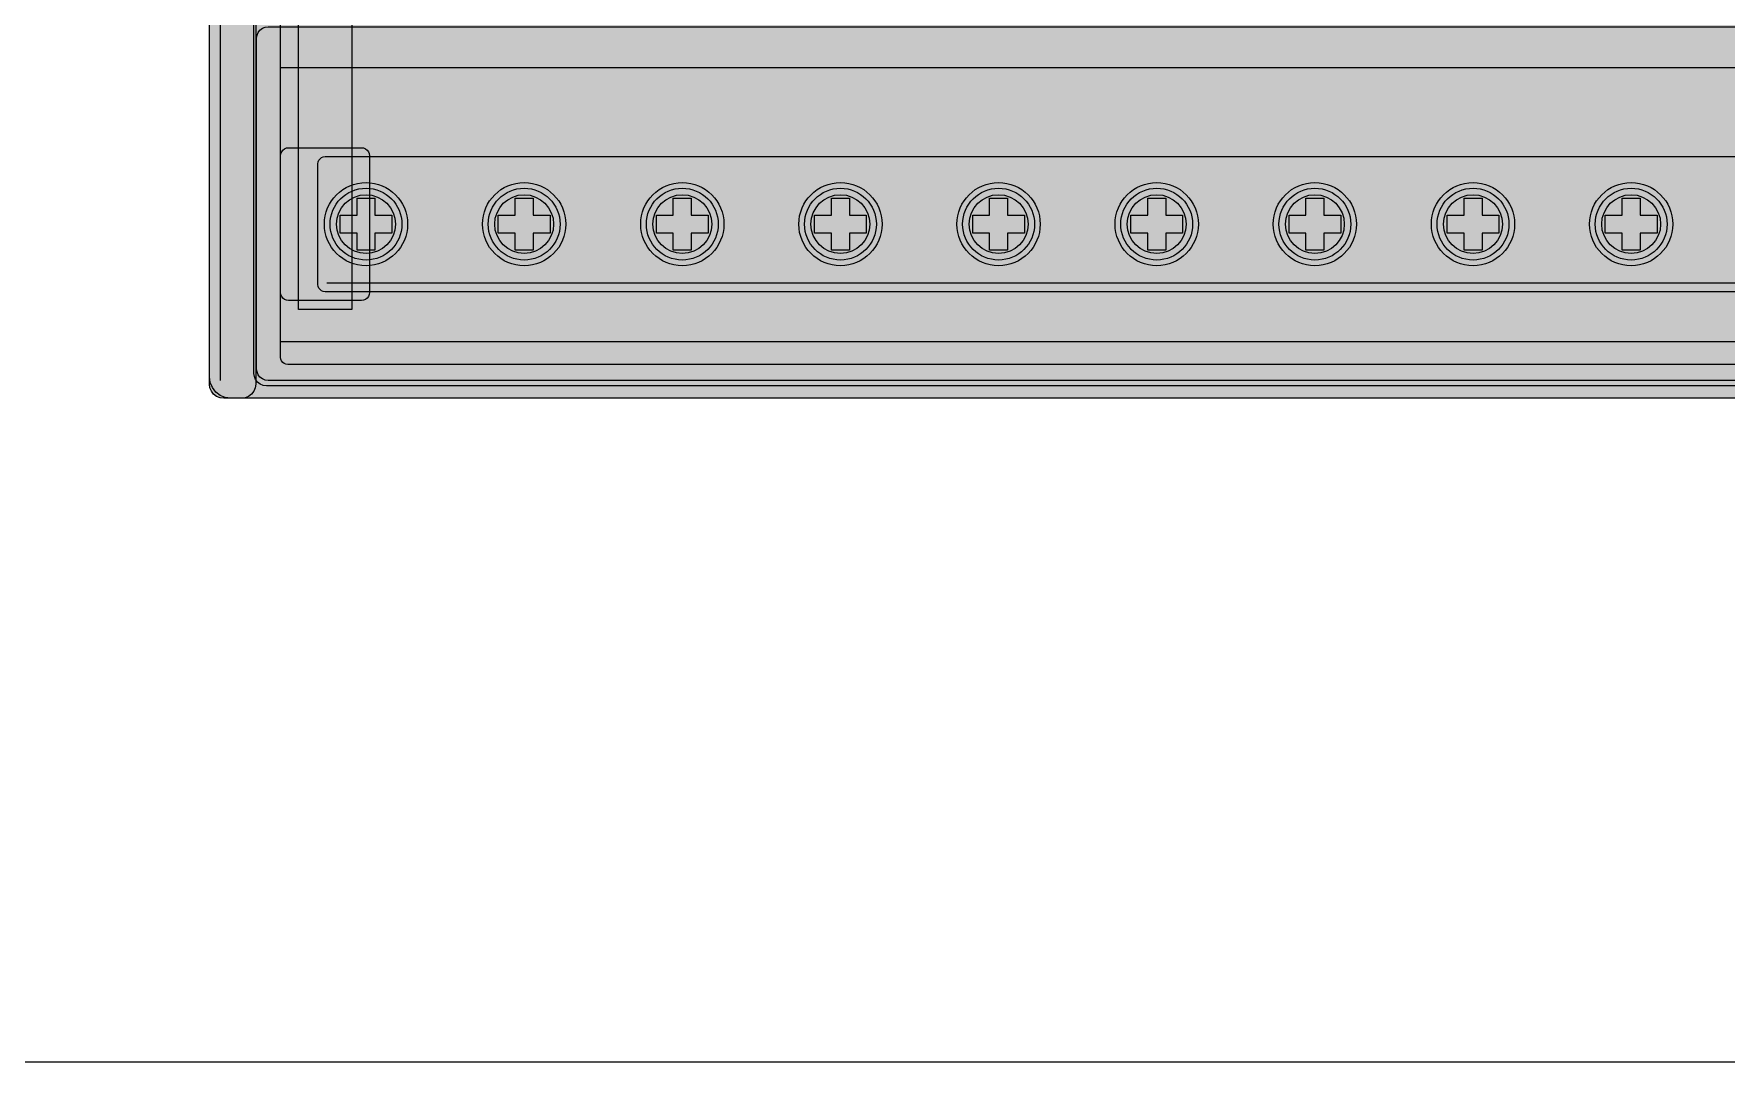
# Model space of a CAD drawing. Header units: millimetres. Extents: x 2517 to 4319, y 573 to 1664.
# Drawn here: x 2688.3 to 2783.4, y 573.4 to 631.2 of the extents above; entities that cross this region are included whole.
import ezdxf

# ---------------------------------------------------------------- set-up
doc = ezdxf.new("R2010")
doc.units = ezdxf.units.MM
for name, color, linetype, lineweight in [('EKF_DETAILS', 7, 'Continuous', 5), ('EKF_FILL', 7, 'Continuous', 5), ('EKF_OUTLINE', 7, 'Continuous', 13), ('EKF_TERMINALS', 7, 'Continuous', 5)]:
    doc.layers.add(name, color=color, linetype=linetype, lineweight=lineweight)

# ---------------------------------------------------------------- blocks, each defined once
blk = doc.blocks.new('EKF_CM_4x11')
at = {"layer": 'EKF_FILL', "true_color": 0xe3e8e5}
blk.add_hatch(color=254, dxfattribs=at).paths.add_polyline_path([(105.3, 88.1), (105.611, 88.059), (105.9, 87.939), (106.149, 87.749), (106.339, 87.5), (106.459, 87.211), (106.5, 86.9), (106.5, 1.2), (106.459, 0.889), (106.339, 0.6), (106.149, 0.351), (105.9, 0.161), (105.611, 0.041), (105.3, 0), (1.2, 0), (0.889, 0.041), (0.6, 0.161), (0.351, 0.351), (0.161, 0.6), (0.041, 0.889), (0, 1.2), (0, 86.9), (0.041, 87.211), (0.161, 87.5), (0.351, 87.749), (0.6, 87.939), (0.889, 88.059), (1.2, 88.1)])
at = {"layer": 'EKF_FILL', "true_color": 0xe4e9e6}
blk.add_hatch(color=254, dxfattribs=at).paths.add_polyline_path([(1.8, 87.7), (2.007, 87.673), (2.2, 87.593), (2.366, 87.466), (2.493, 87.3), (2.573, 87.107), (2.6, 86.9), (2.6, 0.8), (2.573, 0.593), (2.493, 0.4), (2.366, 0.234), (2.2, 0.107), (2.007, 0.027), (1.8, 0), (0.8, 0), (0.593, 0.027), (0.4, 0.107), (0.234, 0.234), (0.107, 0.4), (0.027, 0.593), (0, 0.8), (0, 86.9), (0.027, 87.107), (0.107, 87.3), (0.234, 87.466), (0.4, 87.593), (0.593, 87.673), (0.8, 87.7)])
at = {"layer": 'EKF_FILL', "true_color": 0x55564e}
blk.add_hatch(color=251, dxfattribs=at).paths.add_polyline_path([(103.3, 87.7), (103.481, 87.676), (103.65, 87.606), (103.795, 87.495), (103.906, 87.35), (103.976, 87.181), (104, 87), (104, 1.4), (103.976, 1.219), (103.906, 1.05), (103.795, 0.905), (103.65, 0.794), (103.481, 0.724), (103.3, 0.7), (3.2, 0.7), (3.019, 0.724), (2.85, 0.794), (2.705, 0.905), (2.594, 1.05), (2.524, 1.219), (2.5, 1.4), (2.5, 87), (2.524, 87.181), (2.594, 87.35), (2.705, 87.495), (2.85, 87.606), (3.019, 87.676), (3.2, 87.7)])
at = {"layer": 'EKF_FILL', "true_color": 0x66665a}
blk.add_hatch(color=251, dxfattribs=at).paths.add_polyline_path([(102.1, 86.5), (102.204, 86.486), (102.3, 86.446), (102.383, 86.383), (102.446, 86.3), (102.486, 86.204), (102.5, 86.1), (102.5, 2.3), (102.486, 2.196), (102.446, 2.1), (102.383, 2.017), (102.3, 1.954), (102.204, 1.914), (102.1, 1.9), (4.4, 1.9), (4.296, 1.914), (4.2, 1.954), (4.117, 2.017), (4.054, 2.1), (4.014, 2.196), (4, 2.3), (4, 86.1), (4.014, 86.204), (4.054, 86.3), (4.117, 86.383), (4.2, 86.446), (4.296, 86.486), (4.4, 86.5)])
at = {"layer": 'EKF_FILL', "true_color": 0x7d7d6d}
blk.add_hatch(color=8, dxfattribs=at).paths.add_polyline_path([(5, 83.7), (8, 83.7), (8, 5), (5, 5)])
at = {"layer": 'EKF_FILL', "true_color": 0x8b8e81}
blk.add_hatch(color=252, dxfattribs=at).paths.add_polyline_path([(3.3, 20.1), (103.2, 20.1), (103.2, 18.9), (3.3, 18.9)])
at = {"layer": 'EKF_FILL', "true_color": 0x56594c}
blk.add_hatch(color=251, dxfattribs=at).paths.add_polyline_path([(8.55, 14.096), (8.666, 14.08), (8.775, 14.035), (8.868, 13.964), (8.94, 13.871), (8.985, 13.762), (9, 13.646), (9, 5.946), (8.985, 5.829), (8.94, 5.721), (8.868, 5.627), (8.775, 5.556), (8.666, 5.511), (8.55, 5.496), (4.45, 5.496), (4.334, 5.511), (4.225, 5.556), (4.132, 5.627), (4.06, 5.721), (4.015, 5.829), (4, 5.946), (4, 13.646), (4.015, 13.762), (4.06, 13.871), (4.132, 13.964), (4.225, 14.035), (4.334, 14.08), (4.45, 14.096)])
at = {"layer": 'EKF_FILL', "true_color": 0x8b805d}
blk.add_hatch(color=45, dxfattribs=at).paths.add_polyline_path([(100, 13.596), (100.104, 13.582), (100.2, 13.542), (100.283, 13.478), (100.346, 13.396), (100.386, 13.299), (100.4, 13.196), (100.4, 6.396), (100.386, 6.292), (100.346, 6.196), (100.283, 6.113), (100.2, 6.049), (100.104, 6.009), (100, 5.996), (6.5, 5.996), (6.396, 6.009), (6.3, 6.049), (6.217, 6.113), (6.154, 6.196), (6.114, 6.292), (6.1, 6.396), (6.1, 13.196), (6.114, 13.299), (6.154, 13.396), (6.217, 13.478), (6.3, 13.542), (6.396, 13.582), (6.5, 13.596)])
at = {"layer": 'EKF_FILL', "true_color": 0x625f4e}
for points in [[(11.14, 9.796), (11.12, 9.49), (11.06, 9.19), (10.962, 8.9), (10.826, 8.626), (10.656, 8.371), (10.455, 8.141), (10.225, 7.939), (9.97, 7.769), (9.695, 7.634), (9.406, 7.535), (9.105, 7.476), (8.8, 7.456), (8.495, 7.476), (8.194, 7.535), (7.905, 7.634), (7.63, 7.769), (7.375, 7.939), (7.145, 8.141), (6.944, 8.371), (6.774, 8.626), (6.638, 8.9), (6.54, 9.19), (6.48, 9.49), (6.46, 9.796), (6.48, 10.101), (6.54, 10.401), (6.638, 10.691), (6.774, 10.966), (6.944, 11.22), (7.145, 11.45), (7.375, 11.652), (7.63, 11.822), (7.905, 11.957), (8.194, 12.056), (8.495, 12.116), (8.8, 12.136), (9.105, 12.116), (9.406, 12.056), (9.695, 11.957), (9.97, 11.822), (10.225, 11.652), (10.455, 11.45), (10.656, 11.22), (10.826, 10.966), (10.962, 10.691), (11.06, 10.401), (11.12, 10.101)], [(20.03, 9.796), (20.01, 9.49), (19.95, 9.19), (19.852, 8.9), (19.716, 8.626), (19.546, 8.371), (19.345, 8.141), (19.115, 7.939), (18.86, 7.769), (18.585, 7.634), (18.296, 7.535), (17.995, 7.476), (17.69, 7.456), (17.385, 7.476), (17.084, 7.535), (16.795, 7.634), (16.52, 7.769), (16.265, 7.939), (16.035, 8.141), (15.834, 8.371), (15.664, 8.626), (15.528, 8.9), (15.43, 9.19), (15.37, 9.49), (15.35, 9.796), (15.37, 10.101), (15.43, 10.401), (15.528, 10.691), (15.664, 10.966), (15.834, 11.22), (16.035, 11.45), (16.265, 11.652), (16.52, 11.822), (16.795, 11.957), (17.084, 12.056), (17.385, 12.116), (17.69, 12.136), (17.995, 12.116), (18.296, 12.056), (18.585, 11.957), (18.86, 11.822), (19.115, 11.652), (19.345, 11.45), (19.546, 11.22), (19.716, 10.966), (19.852, 10.691), (19.95, 10.401), (20.01, 10.101)], [(28.92, 9.796), (28.9, 9.49), (28.84, 9.19), (28.742, 8.9), (28.606, 8.626), (28.436, 8.371), (28.235, 8.141), (28.005, 7.939), (27.75, 7.769), (27.475, 7.634), (27.186, 7.535), (26.885, 7.476), (26.58, 7.456), (26.275, 7.476), (25.974, 7.535), (25.685, 7.634), (25.41, 7.769), (25.155, 7.939), (24.925, 8.141), (24.724, 8.371), (24.554, 8.626), (24.418, 8.9), (24.32, 9.19), (24.26, 9.49), (24.24, 9.796), (24.26, 10.101), (24.32, 10.401), (24.418, 10.691), (24.554, 10.966), (24.724, 11.22), (24.925, 11.45), (25.155, 11.652), (25.41, 11.822), (25.685, 11.957), (25.974, 12.056), (26.275, 12.116), (26.58, 12.136), (26.885, 12.116), (27.186, 12.056), (27.475, 11.957), (27.75, 11.822), (28.005, 11.652), (28.235, 11.45), (28.436, 11.22), (28.606, 10.966), (28.742, 10.691), (28.84, 10.401), (28.9, 10.101)], [(37.81, 9.796), (37.79, 9.49), (37.73, 9.19), (37.632, 8.9), (37.496, 8.626), (37.326, 8.371), (37.125, 8.141), (36.895, 7.939), (36.64, 7.769), (36.365, 7.634), (36.076, 7.535), (35.775, 7.476), (35.47, 7.456), (35.165, 7.476), (34.864, 7.535), (34.575, 7.634), (34.3, 7.769), (34.045, 7.939), (33.815, 8.141), (33.614, 8.371), (33.444, 8.626), (33.308, 8.9), (33.21, 9.19), (33.15, 9.49), (33.13, 9.796), (33.15, 10.101), (33.21, 10.401), (33.308, 10.691), (33.444, 10.966), (33.614, 11.22), (33.815, 11.45), (34.045, 11.652), (34.3, 11.822), (34.575, 11.957), (34.864, 12.056), (35.165, 12.116), (35.47, 12.136), (35.775, 12.116), (36.076, 12.056), (36.365, 11.957), (36.64, 11.822), (36.895, 11.652), (37.125, 11.45), (37.326, 11.22), (37.496, 10.966), (37.632, 10.691), (37.73, 10.401), (37.79, 10.101)], [(46.7, 9.796), (46.68, 9.49), (46.62, 9.19), (46.522, 8.9), (46.386, 8.626), (46.216, 8.371), (46.015, 8.141), (45.785, 7.939), (45.53, 7.769), (45.255, 7.634), (44.966, 7.535), (44.665, 7.476), (44.36, 7.456), (44.055, 7.476), (43.754, 7.535), (43.465, 7.634), (43.19, 7.769), (42.935, 7.939), (42.705, 8.141), (42.504, 8.371), (42.334, 8.626), (42.198, 8.9), (42.1, 9.19), (42.04, 9.49), (42.02, 9.796), (42.04, 10.101), (42.1, 10.401), (42.198, 10.691), (42.334, 10.966), (42.504, 11.22), (42.705, 11.45), (42.935, 11.652), (43.19, 11.822), (43.465, 11.957), (43.754, 12.056), (44.055, 12.116), (44.36, 12.136), (44.665, 12.116), (44.966, 12.056), (45.255, 11.957), (45.53, 11.822), (45.785, 11.652), (46.015, 11.45), (46.216, 11.22), (46.386, 10.966), (46.522, 10.691), (46.62, 10.401), (46.68, 10.101)], [(55.59, 9.796), (55.57, 9.49), (55.51, 9.19), (55.412, 8.9), (55.276, 8.626), (55.106, 8.371), (54.905, 8.141), (54.675, 7.939), (54.42, 7.769), (54.145, 7.634), (53.856, 7.535), (53.555, 7.476), (53.25, 7.456), (52.945, 7.476), (52.644, 7.535), (52.355, 7.634), (52.08, 7.769), (51.825, 7.939), (51.595, 8.141), (51.394, 8.371), (51.224, 8.626), (51.088, 8.9), (50.99, 9.19), (50.93, 9.49), (50.91, 9.796), (50.93, 10.101), (50.99, 10.401), (51.088, 10.691), (51.224, 10.966), (51.394, 11.22), (51.595, 11.45), (51.825, 11.652), (52.08, 11.822), (52.355, 11.957), (52.644, 12.056), (52.945, 12.116), (53.25, 12.136), (53.555, 12.116), (53.856, 12.056), (54.145, 11.957), (54.42, 11.822), (54.675, 11.652), (54.905, 11.45), (55.106, 11.22), (55.276, 10.966), (55.412, 10.691), (55.51, 10.401), (55.57, 10.101)], [(64.48, 9.796), (64.46, 9.49), (64.4, 9.19), (64.302, 8.9), (64.166, 8.626), (63.996, 8.371), (63.795, 8.141), (63.565, 7.939), (63.31, 7.769), (63.035, 7.634), (62.746, 7.535), (62.445, 7.476), (62.14, 7.456), (61.835, 7.476), (61.534, 7.535), (61.245, 7.634), (60.97, 7.769), (60.715, 7.939), (60.485, 8.141), (60.284, 8.371), (60.114, 8.626), (59.978, 8.9), (59.88, 9.19), (59.82, 9.49), (59.8, 9.796), (59.82, 10.101), (59.88, 10.401), (59.978, 10.691), (60.114, 10.966), (60.284, 11.22), (60.485, 11.45), (60.715, 11.652), (60.97, 11.822), (61.245, 11.957), (61.534, 12.056), (61.835, 12.116), (62.14, 12.136), (62.445, 12.116), (62.746, 12.056), (63.035, 11.957), (63.31, 11.822), (63.565, 11.652), (63.795, 11.45), (63.996, 11.22), (64.166, 10.966), (64.302, 10.691), (64.4, 10.401), (64.46, 10.101)], [(73.37, 9.796), (73.35, 9.49), (73.29, 9.19), (73.192, 8.9), (73.056, 8.626), (72.886, 8.371), (72.685, 8.141), (72.455, 7.939), (72.2, 7.769), (71.925, 7.634), (71.636, 7.535), (71.335, 7.476), (71.03, 7.456), (70.725, 7.476), (70.424, 7.535), (70.135, 7.634), (69.86, 7.769), (69.605, 7.939), (69.375, 8.141), (69.174, 8.371), (69.004, 8.626), (68.868, 8.9), (68.77, 9.19), (68.71, 9.49), (68.69, 9.796), (68.71, 10.101), (68.77, 10.401), (68.868, 10.691), (69.004, 10.966), (69.174, 11.22), (69.375, 11.45), (69.605, 11.652), (69.86, 11.822), (70.135, 11.957), (70.424, 12.056), (70.725, 12.116), (71.03, 12.136), (71.335, 12.116), (71.636, 12.056), (71.925, 11.957), (72.2, 11.822), (72.455, 11.652), (72.685, 11.45), (72.886, 11.22), (73.056, 10.966), (73.192, 10.691), (73.29, 10.401), (73.35, 10.101)], [(82.26, 9.796), (82.24, 9.49), (82.18, 9.19), (82.082, 8.9), (81.946, 8.626), (81.776, 8.371), (81.575, 8.141), (81.345, 7.939), (81.09, 7.769), (80.815, 7.634), (80.526, 7.535), (80.225, 7.476), (79.92, 7.456), (79.615, 7.476), (79.314, 7.535), (79.025, 7.634), (78.75, 7.769), (78.495, 7.939), (78.265, 8.141), (78.064, 8.371), (77.894, 8.626), (77.758, 8.9), (77.66, 9.19), (77.6, 9.49), (77.58, 9.796), (77.6, 10.101), (77.66, 10.401), (77.758, 10.691), (77.894, 10.966), (78.064, 11.22), (78.265, 11.45), (78.495, 11.652), (78.75, 11.822), (79.025, 11.957), (79.314, 12.056), (79.615, 12.116), (79.92, 12.136), (80.225, 12.116), (80.526, 12.056), (80.815, 11.957), (81.09, 11.822), (81.345, 11.652), (81.575, 11.45), (81.776, 11.22), (81.946, 10.966), (82.082, 10.691), (82.18, 10.401), (82.24, 10.101)]]:
    blk.add_hatch(color=251, dxfattribs=at).paths.add_polyline_path(points)
at = {"layer": 'EKF_FILL', "true_color": 0x909087}
for points in [[(10.82, 9.796), (10.803, 9.532), (10.751, 9.273), (10.666, 9.023), (10.549, 8.786), (10.403, 8.566), (10.228, 8.367), (10.03, 8.193), (9.81, 8.046), (9.573, 7.929), (9.323, 7.844), (9.064, 7.793), (8.8, 7.776), (8.536, 7.793), (8.277, 7.844), (8.027, 7.929), (7.79, 8.046), (7.57, 8.193), (7.372, 8.367), (7.197, 8.566), (7.051, 8.786), (6.934, 9.023), (6.849, 9.273), (6.797, 9.532), (6.78, 9.796), (6.797, 10.059), (6.849, 10.318), (6.934, 10.569), (7.051, 10.806), (7.197, 11.025), (7.372, 11.224), (7.57, 11.398), (7.79, 11.545), (8.027, 11.662), (8.277, 11.747), (8.536, 11.798), (8.8, 11.816), (9.064, 11.798), (9.323, 11.747), (9.573, 11.662), (9.81, 11.545), (10.03, 11.398), (10.228, 11.224), (10.403, 11.025), (10.549, 10.806), (10.666, 10.569), (10.751, 10.318), (10.803, 10.059)], [(19.71, 9.796), (19.693, 9.532), (19.641, 9.273), (19.556, 9.023), (19.439, 8.786), (19.293, 8.566), (19.118, 8.367), (18.92, 8.193), (18.7, 8.046), (18.463, 7.929), (18.213, 7.844), (17.954, 7.793), (17.69, 7.776), (17.426, 7.793), (17.167, 7.844), (16.917, 7.929), (16.68, 8.046), (16.46, 8.193), (16.262, 8.367), (16.087, 8.566), (15.941, 8.786), (15.824, 9.023), (15.739, 9.273), (15.687, 9.532), (15.67, 9.796), (15.687, 10.059), (15.739, 10.318), (15.824, 10.569), (15.941, 10.806), (16.087, 11.025), (16.262, 11.224), (16.46, 11.398), (16.68, 11.545), (16.917, 11.662), (17.167, 11.747), (17.426, 11.798), (17.69, 11.816), (17.954, 11.798), (18.213, 11.747), (18.463, 11.662), (18.7, 11.545), (18.92, 11.398), (19.118, 11.224), (19.293, 11.025), (19.439, 10.806), (19.556, 10.569), (19.641, 10.318), (19.693, 10.059)], [(28.6, 9.796), (28.583, 9.532), (28.531, 9.273), (28.446, 9.023), (28.329, 8.786), (28.183, 8.566), (28.008, 8.367), (27.81, 8.193), (27.59, 8.046), (27.353, 7.929), (27.103, 7.844), (26.844, 7.793), (26.58, 7.776), (26.316, 7.793), (26.057, 7.844), (25.807, 7.929), (25.57, 8.046), (25.35, 8.193), (25.152, 8.367), (24.977, 8.566), (24.831, 8.786), (24.714, 9.023), (24.629, 9.273), (24.577, 9.532), (24.56, 9.796), (24.577, 10.059), (24.629, 10.318), (24.714, 10.569), (24.831, 10.806), (24.977, 11.025), (25.152, 11.224), (25.35, 11.398), (25.57, 11.545), (25.807, 11.662), (26.057, 11.747), (26.316, 11.798), (26.58, 11.816), (26.844, 11.798), (27.103, 11.747), (27.353, 11.662), (27.59, 11.545), (27.81, 11.398), (28.008, 11.224), (28.183, 11.025), (28.329, 10.806), (28.446, 10.569), (28.531, 10.318), (28.583, 10.059)], [(37.49, 9.796), (37.473, 9.532), (37.421, 9.273), (37.336, 9.023), (37.219, 8.786), (37.073, 8.566), (36.898, 8.367), (36.7, 8.193), (36.48, 8.046), (36.243, 7.929), (35.993, 7.844), (35.734, 7.793), (35.47, 7.776), (35.206, 7.793), (34.947, 7.844), (34.697, 7.929), (34.46, 8.046), (34.24, 8.193), (34.042, 8.367), (33.867, 8.566), (33.721, 8.786), (33.604, 9.023), (33.519, 9.273), (33.467, 9.532), (33.45, 9.796), (33.467, 10.059), (33.519, 10.318), (33.604, 10.569), (33.721, 10.806), (33.867, 11.025), (34.042, 11.224), (34.24, 11.398), (34.46, 11.545), (34.697, 11.662), (34.947, 11.747), (35.206, 11.798), (35.47, 11.816), (35.734, 11.798), (35.993, 11.747), (36.243, 11.662), (36.48, 11.545), (36.7, 11.398), (36.898, 11.224), (37.073, 11.025), (37.219, 10.806), (37.336, 10.569), (37.421, 10.318), (37.473, 10.059)], [(46.38, 9.796), (46.363, 9.532), (46.311, 9.273), (46.226, 9.023), (46.109, 8.786), (45.963, 8.566), (45.788, 8.367), (45.59, 8.193), (45.37, 8.046), (45.133, 7.929), (44.883, 7.844), (44.624, 7.793), (44.36, 7.776), (44.096, 7.793), (43.837, 7.844), (43.587, 7.929), (43.35, 8.046), (43.13, 8.193), (42.932, 8.367), (42.757, 8.566), (42.611, 8.786), (42.494, 9.023), (42.409, 9.273), (42.357, 9.532), (42.34, 9.796), (42.357, 10.059), (42.409, 10.318), (42.494, 10.569), (42.611, 10.806), (42.757, 11.025), (42.932, 11.224), (43.13, 11.398), (43.35, 11.545), (43.587, 11.662), (43.837, 11.747), (44.096, 11.798), (44.36, 11.816), (44.624, 11.798), (44.883, 11.747), (45.133, 11.662), (45.37, 11.545), (45.59, 11.398), (45.788, 11.224), (45.963, 11.025), (46.109, 10.806), (46.226, 10.569), (46.311, 10.318), (46.363, 10.059)], [(55.27, 9.796), (55.253, 9.532), (55.201, 9.273), (55.116, 9.023), (54.999, 8.786), (54.853, 8.566), (54.678, 8.367), (54.48, 8.193), (54.26, 8.046), (54.023, 7.929), (53.773, 7.844), (53.514, 7.793), (53.25, 7.776), (52.986, 7.793), (52.727, 7.844), (52.477, 7.929), (52.24, 8.046), (52.02, 8.193), (51.822, 8.367), (51.647, 8.566), (51.501, 8.786), (51.384, 9.023), (51.299, 9.273), (51.247, 9.532), (51.23, 9.796), (51.247, 10.059), (51.299, 10.318), (51.384, 10.569), (51.501, 10.806), (51.647, 11.025), (51.822, 11.224), (52.02, 11.398), (52.24, 11.545), (52.477, 11.662), (52.727, 11.747), (52.986, 11.798), (53.25, 11.816), (53.514, 11.798), (53.773, 11.747), (54.023, 11.662), (54.26, 11.545), (54.48, 11.398), (54.678, 11.224), (54.853, 11.025), (54.999, 10.806), (55.116, 10.569), (55.201, 10.318), (55.253, 10.059)], [(64.16, 9.796), (64.143, 9.532), (64.091, 9.273), (64.006, 9.023), (63.889, 8.786), (63.743, 8.566), (63.568, 8.367), (63.37, 8.193), (63.15, 8.046), (62.913, 7.929), (62.663, 7.844), (62.404, 7.793), (62.14, 7.776), (61.876, 7.793), (61.617, 7.844), (61.367, 7.929), (61.13, 8.046), (60.91, 8.193), (60.712, 8.367), (60.537, 8.566), (60.391, 8.786), (60.274, 9.023), (60.189, 9.273), (60.137, 9.532), (60.12, 9.796), (60.137, 10.059), (60.189, 10.318), (60.274, 10.569), (60.391, 10.806), (60.537, 11.025), (60.712, 11.224), (60.91, 11.398), (61.13, 11.545), (61.367, 11.662), (61.617, 11.747), (61.876, 11.798), (62.14, 11.816), (62.404, 11.798), (62.663, 11.747), (62.913, 11.662), (63.15, 11.545), (63.37, 11.398), (63.568, 11.224), (63.743, 11.025), (63.889, 10.806), (64.006, 10.569), (64.091, 10.318), (64.143, 10.059)], [(73.05, 9.796), (73.033, 9.532), (72.981, 9.273), (72.896, 9.023), (72.779, 8.786), (72.633, 8.566), (72.458, 8.367), (72.26, 8.193), (72.04, 8.046), (71.803, 7.929), (71.553, 7.844), (71.294, 7.793), (71.03, 7.776), (70.766, 7.793), (70.507, 7.844), (70.257, 7.929), (70.02, 8.046), (69.8, 8.193), (69.602, 8.367), (69.427, 8.566), (69.281, 8.786), (69.164, 9.023), (69.079, 9.273), (69.027, 9.532), (69.01, 9.796), (69.027, 10.059), (69.079, 10.318), (69.164, 10.569), (69.281, 10.806), (69.427, 11.025), (69.602, 11.224), (69.8, 11.398), (70.02, 11.545), (70.257, 11.662), (70.507, 11.747), (70.766, 11.798), (71.03, 11.816), (71.294, 11.798), (71.553, 11.747), (71.803, 11.662), (72.04, 11.545), (72.26, 11.398), (72.458, 11.224), (72.633, 11.025), (72.779, 10.806), (72.896, 10.569), (72.981, 10.318), (73.033, 10.059)], [(81.94, 9.796), (81.923, 9.532), (81.871, 9.273), (81.786, 9.023), (81.669, 8.786), (81.523, 8.566), (81.348, 8.367), (81.15, 8.193), (80.93, 8.046), (80.693, 7.929), (80.443, 7.844), (80.184, 7.793), (79.92, 7.776), (79.656, 7.793), (79.397, 7.844), (79.147, 7.929), (78.91, 8.046), (78.69, 8.193), (78.492, 8.367), (78.317, 8.566), (78.171, 8.786), (78.054, 9.023), (77.969, 9.273), (77.917, 9.532), (77.9, 9.796), (77.917, 10.059), (77.969, 10.318), (78.054, 10.569), (78.171, 10.806), (78.317, 11.025), (78.492, 11.224), (78.69, 11.398), (78.91, 11.545), (79.147, 11.662), (79.397, 11.747), (79.656, 11.798), (79.92, 11.816), (80.184, 11.798), (80.443, 11.747), (80.693, 11.662), (80.93, 11.545), (81.15, 11.398), (81.348, 11.224), (81.523, 11.025), (81.669, 10.806), (81.786, 10.569), (81.871, 10.318), (81.923, 10.059)]]:
    blk.add_hatch(color=252, dxfattribs=at).paths.add_polyline_path(points)
at = {"layer": 'EKF_FILL', "true_color": 0x797d75}
for points in [[(10.456, 9.796), (10.442, 9.579), (10.4, 9.367), (10.33, 9.162), (10.234, 8.967), (10.114, 8.787), (9.971, 8.624), (9.808, 8.481), (9.628, 8.361), (9.434, 8.265), (9.229, 8.196), (9.016, 8.153), (8.8, 8.139), (8.584, 8.153), (8.371, 8.196), (8.166, 8.265), (7.972, 8.361), (7.792, 8.481), (7.629, 8.624), (7.486, 8.787), (7.366, 8.967), (7.27, 9.162), (7.2, 9.367), (7.158, 9.579), (7.144, 9.796), (7.158, 10.012), (7.2, 10.224), (7.27, 10.429), (7.366, 10.624), (7.486, 10.804), (7.629, 10.967), (7.792, 11.11), (7.972, 11.23), (8.166, 11.326), (8.371, 11.396), (8.584, 11.438), (8.8, 11.452), (9.016, 11.438), (9.229, 11.396), (9.434, 11.326), (9.628, 11.23), (9.808, 11.11), (9.971, 10.967), (10.114, 10.804), (10.234, 10.624), (10.33, 10.429), (10.4, 10.224), (10.442, 10.012)], [(19.346, 9.796), (19.332, 9.579), (19.29, 9.367), (19.22, 9.162), (19.124, 8.967), (19.004, 8.787), (18.861, 8.624), (18.698, 8.481), (18.518, 8.361), (18.324, 8.265), (18.119, 8.196), (17.906, 8.153), (17.69, 8.139), (17.474, 8.153), (17.261, 8.196), (17.056, 8.265), (16.862, 8.361), (16.682, 8.481), (16.519, 8.624), (16.376, 8.787), (16.256, 8.967), (16.16, 9.162), (16.09, 9.367), (16.048, 9.579), (16.034, 9.796), (16.048, 10.012), (16.09, 10.224), (16.16, 10.429), (16.256, 10.624), (16.376, 10.804), (16.519, 10.967), (16.682, 11.11), (16.862, 11.23), (17.056, 11.326), (17.261, 11.396), (17.474, 11.438), (17.69, 11.452), (17.906, 11.438), (18.119, 11.396), (18.324, 11.326), (18.518, 11.23), (18.698, 11.11), (18.861, 10.967), (19.004, 10.804), (19.124, 10.624), (19.22, 10.429), (19.29, 10.224), (19.332, 10.012)], [(28.236, 9.796), (28.222, 9.579), (28.18, 9.367), (28.11, 9.162), (28.014, 8.967), (27.894, 8.787), (27.751, 8.624), (27.588, 8.481), (27.408, 8.361), (27.214, 8.265), (27.009, 8.196), (26.796, 8.153), (26.58, 8.139), (26.364, 8.153), (26.151, 8.196), (25.946, 8.265), (25.752, 8.361), (25.572, 8.481), (25.409, 8.624), (25.266, 8.787), (25.146, 8.967), (25.05, 9.162), (24.98, 9.367), (24.938, 9.579), (24.924, 9.796), (24.938, 10.012), (24.98, 10.224), (25.05, 10.429), (25.146, 10.624), (25.266, 10.804), (25.409, 10.967), (25.572, 11.11), (25.752, 11.23), (25.946, 11.326), (26.151, 11.396), (26.364, 11.438), (26.58, 11.452), (26.796, 11.438), (27.009, 11.396), (27.214, 11.326), (27.408, 11.23), (27.588, 11.11), (27.751, 10.967), (27.894, 10.804), (28.014, 10.624), (28.11, 10.429), (28.18, 10.224), (28.222, 10.012)], [(37.126, 9.796), (37.112, 9.579), (37.07, 9.367), (37, 9.162), (36.904, 8.967), (36.784, 8.787), (36.641, 8.624), (36.478, 8.481), (36.298, 8.361), (36.104, 8.265), (35.899, 8.196), (35.686, 8.153), (35.47, 8.139), (35.254, 8.153), (35.041, 8.196), (34.836, 8.265), (34.642, 8.361), (34.462, 8.481), (34.299, 8.624), (34.156, 8.787), (34.036, 8.967), (33.94, 9.162), (33.87, 9.367), (33.828, 9.579), (33.814, 9.796), (33.828, 10.012), (33.87, 10.224), (33.94, 10.429), (34.036, 10.624), (34.156, 10.804), (34.299, 10.967), (34.462, 11.11), (34.642, 11.23), (34.836, 11.326), (35.041, 11.396), (35.254, 11.438), (35.47, 11.452), (35.686, 11.438), (35.899, 11.396), (36.104, 11.326), (36.298, 11.23), (36.478, 11.11), (36.641, 10.967), (36.784, 10.804), (36.904, 10.624), (37, 10.429), (37.07, 10.224), (37.112, 10.012)], [(46.016, 9.796), (46.002, 9.579), (45.96, 9.367), (45.89, 9.162), (45.794, 8.967), (45.674, 8.787), (45.531, 8.624), (45.368, 8.481), (45.188, 8.361), (44.994, 8.265), (44.789, 8.196), (44.576, 8.153), (44.36, 8.139), (44.144, 8.153), (43.931, 8.196), (43.726, 8.265), (43.532, 8.361), (43.352, 8.481), (43.189, 8.624), (43.046, 8.787), (42.926, 8.967), (42.83, 9.162), (42.76, 9.367), (42.718, 9.579), (42.704, 9.796), (42.718, 10.012), (42.76, 10.224), (42.83, 10.429), (42.926, 10.624), (43.046, 10.804), (43.189, 10.967), (43.352, 11.11), (43.532, 11.23), (43.726, 11.326), (43.931, 11.396), (44.144, 11.438), (44.36, 11.452), (44.576, 11.438), (44.789, 11.396), (44.994, 11.326), (45.188, 11.23), (45.368, 11.11), (45.531, 10.967), (45.674, 10.804), (45.794, 10.624), (45.89, 10.429), (45.96, 10.224), (46.002, 10.012)], [(54.906, 9.796), (54.892, 9.579), (54.85, 9.367), (54.78, 9.162), (54.684, 8.967), (54.564, 8.787), (54.421, 8.624), (54.258, 8.481), (54.078, 8.361), (53.884, 8.265), (53.679, 8.196), (53.466, 8.153), (53.25, 8.139), (53.034, 8.153), (52.821, 8.196), (52.616, 8.265), (52.422, 8.361), (52.242, 8.481), (52.079, 8.624), (51.936, 8.787), (51.816, 8.967), (51.72, 9.162), (51.65, 9.367), (51.608, 9.579), (51.594, 9.796), (51.608, 10.012), (51.65, 10.224), (51.72, 10.429), (51.816, 10.624), (51.936, 10.804), (52.079, 10.967), (52.242, 11.11), (52.422, 11.23), (52.616, 11.326), (52.821, 11.396), (53.034, 11.438), (53.25, 11.452), (53.466, 11.438), (53.679, 11.396), (53.884, 11.326), (54.078, 11.23), (54.258, 11.11), (54.421, 10.967), (54.564, 10.804), (54.684, 10.624), (54.78, 10.429), (54.85, 10.224), (54.892, 10.012)], [(63.796, 9.796), (63.782, 9.579), (63.74, 9.367), (63.67, 9.162), (63.574, 8.967), (63.454, 8.787), (63.311, 8.624), (63.148, 8.481), (62.968, 8.361), (62.774, 8.265), (62.569, 8.196), (62.356, 8.153), (62.14, 8.139), (61.924, 8.153), (61.711, 8.196), (61.506, 8.265), (61.312, 8.361), (61.132, 8.481), (60.969, 8.624), (60.826, 8.787), (60.706, 8.967), (60.61, 9.162), (60.54, 9.367), (60.498, 9.579), (60.484, 9.796), (60.498, 10.012), (60.54, 10.224), (60.61, 10.429), (60.706, 10.624), (60.826, 10.804), (60.969, 10.967), (61.132, 11.11), (61.312, 11.23), (61.506, 11.326), (61.711, 11.396), (61.924, 11.438), (62.14, 11.452), (62.356, 11.438), (62.569, 11.396), (62.774, 11.326), (62.968, 11.23), (63.148, 11.11), (63.311, 10.967), (63.454, 10.804), (63.574, 10.624), (63.67, 10.429), (63.74, 10.224), (63.782, 10.012)], [(72.686, 9.796), (72.672, 9.579), (72.63, 9.367), (72.56, 9.162), (72.464, 8.967), (72.344, 8.787), (72.201, 8.624), (72.038, 8.481), (71.858, 8.361), (71.664, 8.265), (71.459, 8.196), (71.246, 8.153), (71.03, 8.139), (70.814, 8.153), (70.601, 8.196), (70.396, 8.265), (70.202, 8.361), (70.022, 8.481), (69.859, 8.624), (69.716, 8.787), (69.596, 8.967), (69.5, 9.162), (69.43, 9.367), (69.388, 9.579), (69.374, 9.796), (69.388, 10.012), (69.43, 10.224), (69.5, 10.429), (69.596, 10.624), (69.716, 10.804), (69.859, 10.967), (70.022, 11.11), (70.202, 11.23), (70.396, 11.326), (70.601, 11.396), (70.814, 11.438), (71.03, 11.452), (71.246, 11.438), (71.459, 11.396), (71.664, 11.326), (71.858, 11.23), (72.038, 11.11), (72.201, 10.967), (72.344, 10.804), (72.464, 10.624), (72.56, 10.429), (72.63, 10.224), (72.672, 10.012)], [(81.576, 9.796), (81.562, 9.579), (81.52, 9.367), (81.45, 9.162), (81.354, 8.967), (81.234, 8.787), (81.091, 8.624), (80.928, 8.481), (80.748, 8.361), (80.554, 8.265), (80.349, 8.196), (80.136, 8.153), (79.92, 8.139), (79.704, 8.153), (79.491, 8.196), (79.286, 8.265), (79.092, 8.361), (78.912, 8.481), (78.749, 8.624), (78.606, 8.787), (78.486, 8.967), (78.39, 9.162), (78.32, 9.367), (78.278, 9.579), (78.264, 9.796), (78.278, 10.012), (78.32, 10.224), (78.39, 10.429), (78.486, 10.624), (78.606, 10.804), (78.749, 10.967), (78.912, 11.11), (79.092, 11.23), (79.286, 11.326), (79.491, 11.396), (79.704, 11.438), (79.92, 11.452), (80.136, 11.438), (80.349, 11.396), (80.554, 11.326), (80.748, 11.23), (80.928, 11.11), (81.091, 10.967), (81.234, 10.804), (81.354, 10.624), (81.45, 10.429), (81.52, 10.224), (81.562, 10.012)]]:
    blk.add_hatch(color=8, dxfattribs=at).paths.add_polyline_path(points)
at = {"layer": 'EKF_FILL', "true_color": 0x40473f}
for points in [[(8.295, 11.25), (9.305, 11.25), (9.305, 10.301), (10.254, 10.301), (10.254, 9.291), (9.305, 9.291), (9.305, 8.341), (8.295, 8.341), (8.295, 9.291), (7.346, 9.291), (7.346, 10.301), (8.295, 10.301)], [(17.185, 11.25), (18.195, 11.25), (18.195, 10.301), (19.144, 10.301), (19.144, 9.291), (18.195, 9.291), (18.195, 8.341), (17.185, 8.341), (17.185, 9.291), (16.236, 9.291), (16.236, 10.301), (17.185, 10.301)], [(26.075, 11.25), (27.085, 11.25), (27.085, 10.301), (28.034, 10.301), (28.034, 9.291), (27.085, 9.291), (27.085, 8.341), (26.075, 8.341), (26.075, 9.291), (25.126, 9.291), (25.126, 10.301), (26.075, 10.301)], [(34.965, 11.25), (35.975, 11.25), (35.975, 10.301), (36.924, 10.301), (36.924, 9.291), (35.975, 9.291), (35.975, 8.341), (34.965, 8.341), (34.965, 9.291), (34.016, 9.291), (34.016, 10.301), (34.965, 10.301)], [(43.855, 11.25), (44.865, 11.25), (44.865, 10.301), (45.814, 10.301), (45.814, 9.291), (44.865, 9.291), (44.865, 8.341), (43.855, 8.341), (43.855, 9.291), (42.906, 9.291), (42.906, 10.301), (43.855, 10.301)], [(52.745, 11.25), (53.755, 11.25), (53.755, 10.301), (54.704, 10.301), (54.704, 9.291), (53.755, 9.291), (53.755, 8.341), (52.745, 8.341), (52.745, 9.291), (51.796, 9.291), (51.796, 10.301), (52.745, 10.301)], [(61.635, 11.25), (62.645, 11.25), (62.645, 10.301), (63.594, 10.301), (63.594, 9.291), (62.645, 9.291), (62.645, 8.341), (61.635, 8.341), (61.635, 9.291), (60.686, 9.291), (60.686, 10.301), (61.635, 10.301)], [(70.525, 11.25), (71.535, 11.25), (71.535, 10.301), (72.484, 10.301), (72.484, 9.291), (71.535, 9.291), (71.535, 8.341), (70.525, 8.341), (70.525, 9.291), (69.576, 9.291), (69.576, 10.301), (70.525, 10.301)], [(79.415, 11.25), (80.425, 11.25), (80.425, 10.301), (81.374, 10.301), (81.374, 9.291), (80.425, 9.291), (80.425, 8.341), (79.415, 8.341), (79.415, 9.291), (78.466, 9.291), (78.466, 10.301), (79.415, 10.301)]]:
    blk.add_hatch(color=69, dxfattribs=at).paths.add_polyline_path(points)
at = {"layer": 'EKF_FILL', "true_color": 0x383e35}
blk.add_hatch(color=250, dxfattribs=at).paths.add_polyline_path([(3.1, 3), (103.4, 3), (103.4, 1.5), (3.1, 1.5)])
at = {"layer": 'EKF_DETAILS', "color": 7, "lineweight": 5, "true_color": 0xffffff}
blk.add_line((0.6, 86.7), (0.6, 1), dxfattribs=at)
at = {"layer": 'EKF_DETAILS', "color": 253, "lineweight": 5, "true_color": 0xacafa4}
blk.add_line((4, 18.6), (102.5, 18.6), dxfattribs=at)
at = {"layer": 'EKF_DETAILS', "color": 252, "lineweight": 5, "true_color": 0x9a9d8e}
blk.add_line((4, 3.2), (102.5, 3.2), dxfattribs=at)
at = {"layer": 'EKF_DETAILS', "color": 251, "lineweight": 5, "true_color": 0x485046}
blk.add_lwpolyline([(2.6, 86.9), (2.6, 0.8), (2.573, 0.593), (2.493, 0.4), (2.366, 0.234), (2.2, 0.107), (2.007, 0.027), (1.8, 0), (0.8, 0), (0.593, 0.027), (0.4, 0.107), (0.234, 0.234), (0.107, 0.4), (0.027, 0.593), (0, 0.8), (0, 86.9)], dxfattribs=at)
at = {"layer": 'EKF_DETAILS', "color": 250, "lineweight": 5, "true_color": 0x282d29}
blk.add_lwpolyline([(103.3, 0.7), (3.2, 0.7), (3.019, 0.724), (2.85, 0.794), (2.705, 0.905), (2.594, 1.05), (2.524, 1.219), (2.5, 1.4), (2.5, 87), (2.524, 87.181), (2.594, 87.35), (2.705, 87.495), (2.85, 87.606), (3.019, 87.676), (3.2, 87.7), (103.3, 87.7)], dxfattribs=at)
at = {"layer": 'EKF_DETAILS', "color": 252, "lineweight": 5, "true_color": 0x8e9188}
blk.add_lwpolyline([(102.1, 1.9), (4.4, 1.9), (4.296, 1.914), (4.2, 1.954), (4.117, 2.017), (4.054, 2.1), (4.014, 2.196), (4, 2.3), (4, 86.1), (4.014, 86.204), (4.054, 86.3), (4.117, 86.383), (4.2, 86.446), (4.296, 86.486), (4.4, 86.5), (102.1, 86.5)], dxfattribs=at)
at = {"layer": 'EKF_DETAILS', "color": 59, "lineweight": 5, "true_color": 0x484d42}
blk.add_lwpolyline([(5, 83.7), (8, 83.7), (8, 5), (5, 5)], close=True, dxfattribs=at)
at = {"layer": 'EKF_DETAILS', "color": 250, "lineweight": 5, "true_color": 0x30372f}
blk.add_lwpolyline([(103.2, 1), (3.3, 1), (3.132, 1.022), (2.975, 1.087), (2.84, 1.19), (2.737, 1.325), (2.672, 1.482), (2.65, 1.65), (2.65, 20.25), (2.672, 20.418), (2.737, 20.575), (2.84, 20.71), (2.975, 20.813), (3.132, 20.878), (3.3, 20.9), (103.2, 20.9)], dxfattribs=at)
at = {"layer": 'EKF_DETAILS', "color": 69, "lineweight": 5, "true_color": 0x40463b}
blk.add_lwpolyline([(8.55, 14.096), (8.666, 14.08), (8.775, 14.035), (8.868, 13.964), (8.94, 13.871), (8.985, 13.762), (9, 13.646), (9, 5.946), (8.985, 5.829), (8.94, 5.721), (8.868, 5.627), (8.775, 5.556), (8.666, 5.511), (8.55, 5.496), (4.45, 5.496), (4.334, 5.511), (4.225, 5.556), (4.132, 5.627), (4.06, 5.721), (4.015, 5.829), (4, 5.946), (4, 13.646), (4.015, 13.762), (4.06, 13.871), (4.132, 13.964), (4.225, 14.035), (4.334, 14.08), (4.45, 14.096)], close=True, dxfattribs=at)
at = {"layer": 'EKF_OUTLINE', "color": 250, "lineweight": 13, "true_color": 0x303733}
blk.add_lwpolyline([(105.3, 0), (1.2, 0), (0.889, 0.041), (0.6, 0.161), (0.351, 0.351), (0.161, 0.6), (0.041, 0.889), (0, 1.2), (0, 86.9), (0.041, 87.211), (0.161, 87.5), (0.351, 87.749), (0.6, 87.939), (0.889, 88.059), (1.2, 88.1), (105.3, 88.1)], dxfattribs=at)
at = {"layer": 'EKF_TERMINALS', "color": 33, "lineweight": 5, "true_color": 0xb1a078}
blk.add_line((6.6, 6.496), (99.9, 6.496), dxfattribs=at)
at = {"layer": 'EKF_TERMINALS', "color": 59, "lineweight": 5, "true_color": 0x4b4e3f}
blk.add_lwpolyline([(100, 5.996), (6.5, 5.996), (6.396, 6.009), (6.3, 6.049), (6.217, 6.113), (6.154, 6.196), (6.114, 6.292), (6.1, 6.396), (6.1, 13.196), (6.114, 13.299), (6.154, 13.396), (6.217, 13.478), (6.3, 13.542), (6.396, 13.582), (6.5, 13.596), (100, 13.596)], dxfattribs=at)
at = {"layer": 'EKF_TERMINALS', "color": 250, "lineweight": 5, "true_color": 0x333a33}
for points in [[(8.295, 11.25), (9.305, 11.25), (9.305, 10.301), (10.254, 10.301), (10.254, 9.291), (9.305, 9.291), (9.305, 8.341), (8.295, 8.341), (8.295, 9.291), (7.346, 9.291), (7.346, 10.301), (8.295, 10.301)], [(17.185, 11.25), (18.195, 11.25), (18.195, 10.301), (19.144, 10.301), (19.144, 9.291), (18.195, 9.291), (18.195, 8.341), (17.185, 8.341), (17.185, 9.291), (16.236, 9.291), (16.236, 10.301), (17.185, 10.301)], [(26.075, 11.25), (27.085, 11.25), (27.085, 10.301), (28.034, 10.301), (28.034, 9.291), (27.085, 9.291), (27.085, 8.341), (26.075, 8.341), (26.075, 9.291), (25.126, 9.291), (25.126, 10.301), (26.075, 10.301)], [(34.965, 11.25), (35.975, 11.25), (35.975, 10.301), (36.924, 10.301), (36.924, 9.291), (35.975, 9.291), (35.975, 8.341), (34.965, 8.341), (34.965, 9.291), (34.016, 9.291), (34.016, 10.301), (34.965, 10.301)], [(43.855, 11.25), (44.865, 11.25), (44.865, 10.301), (45.814, 10.301), (45.814, 9.291), (44.865, 9.291), (44.865, 8.341), (43.855, 8.341), (43.855, 9.291), (42.906, 9.291), (42.906, 10.301), (43.855, 10.301)], [(52.745, 11.25), (53.755, 11.25), (53.755, 10.301), (54.704, 10.301), (54.704, 9.291), (53.755, 9.291), (53.755, 8.341), (52.745, 8.341), (52.745, 9.291), (51.796, 9.291), (51.796, 10.301), (52.745, 10.301)], [(61.635, 11.25), (62.645, 11.25), (62.645, 10.301), (63.594, 10.301), (63.594, 9.291), (62.645, 9.291), (62.645, 8.341), (61.635, 8.341), (61.635, 9.291), (60.686, 9.291), (60.686, 10.301), (61.635, 10.301)], [(70.525, 11.25), (71.535, 11.25), (71.535, 10.301), (72.484, 10.301), (72.484, 9.291), (71.535, 9.291), (71.535, 8.341), (70.525, 8.341), (70.525, 9.291), (69.576, 9.291), (69.576, 10.301), (70.525, 10.301)], [(79.415, 11.25), (80.425, 11.25), (80.425, 10.301), (81.374, 10.301), (81.374, 9.291), (80.425, 9.291), (80.425, 8.341), (79.415, 8.341), (79.415, 9.291), (78.466, 9.291), (78.466, 10.301), (79.415, 10.301)]]:
    blk.add_lwpolyline(points, close=True, dxfattribs=at)
at = {"layer": 'EKF_TERMINALS', "color": 250, "lineweight": 5, "true_color": 0x383a35}
for centre, radius in [((8.8, 9.796), 2.34), ((8.8, 9.796), 2.02), ((8.8, 9.796), 1.656), ((17.69, 9.796), 2.34), ((17.69, 9.796), 2.02), ((17.69, 9.796), 1.656), ((26.58, 9.796), 2.34), ((26.58, 9.796), 2.02), ((26.58, 9.796), 1.656), ((35.47, 9.796), 2.34), ((35.47, 9.796), 2.02), ((35.47, 9.796), 1.656), ((44.36, 9.796), 2.34), ((44.36, 9.796), 2.02), ((44.36, 9.796), 1.656), ((53.25, 9.796), 2.34), ((53.25, 9.796), 2.02), ((53.25, 9.796), 1.656), ((62.14, 9.796), 2.34), ((62.14, 9.796), 2.02), ((62.14, 9.796), 1.656), ((71.03, 9.796), 2.34), ((71.03, 9.796), 2.02), ((71.03, 9.796), 1.656), ((79.92, 9.796), 2.34), ((79.92, 9.796), 2.02), ((79.92, 9.796), 1.656)]:
    blk.add_circle(centre, radius, dxfattribs=at)
blk = doc.blocks.new('*U41')
blk.add_blockref('EKF_CM_4x11', (0, 0))

msp = doc.modelspace()

# ---------------------------------------------------------------- linework, layer by layer
msp.add_lwpolyline([(2673.4, 729.2), (2829.4, 729.2), (2829.4, 573.4), (2673.4, 573.4)], close=True)

# ---------------------------------------------------------------- block references
msp.add_blockref('*U41', (2698.15, 610.74))

doc.saveas('drawing.dxf')
